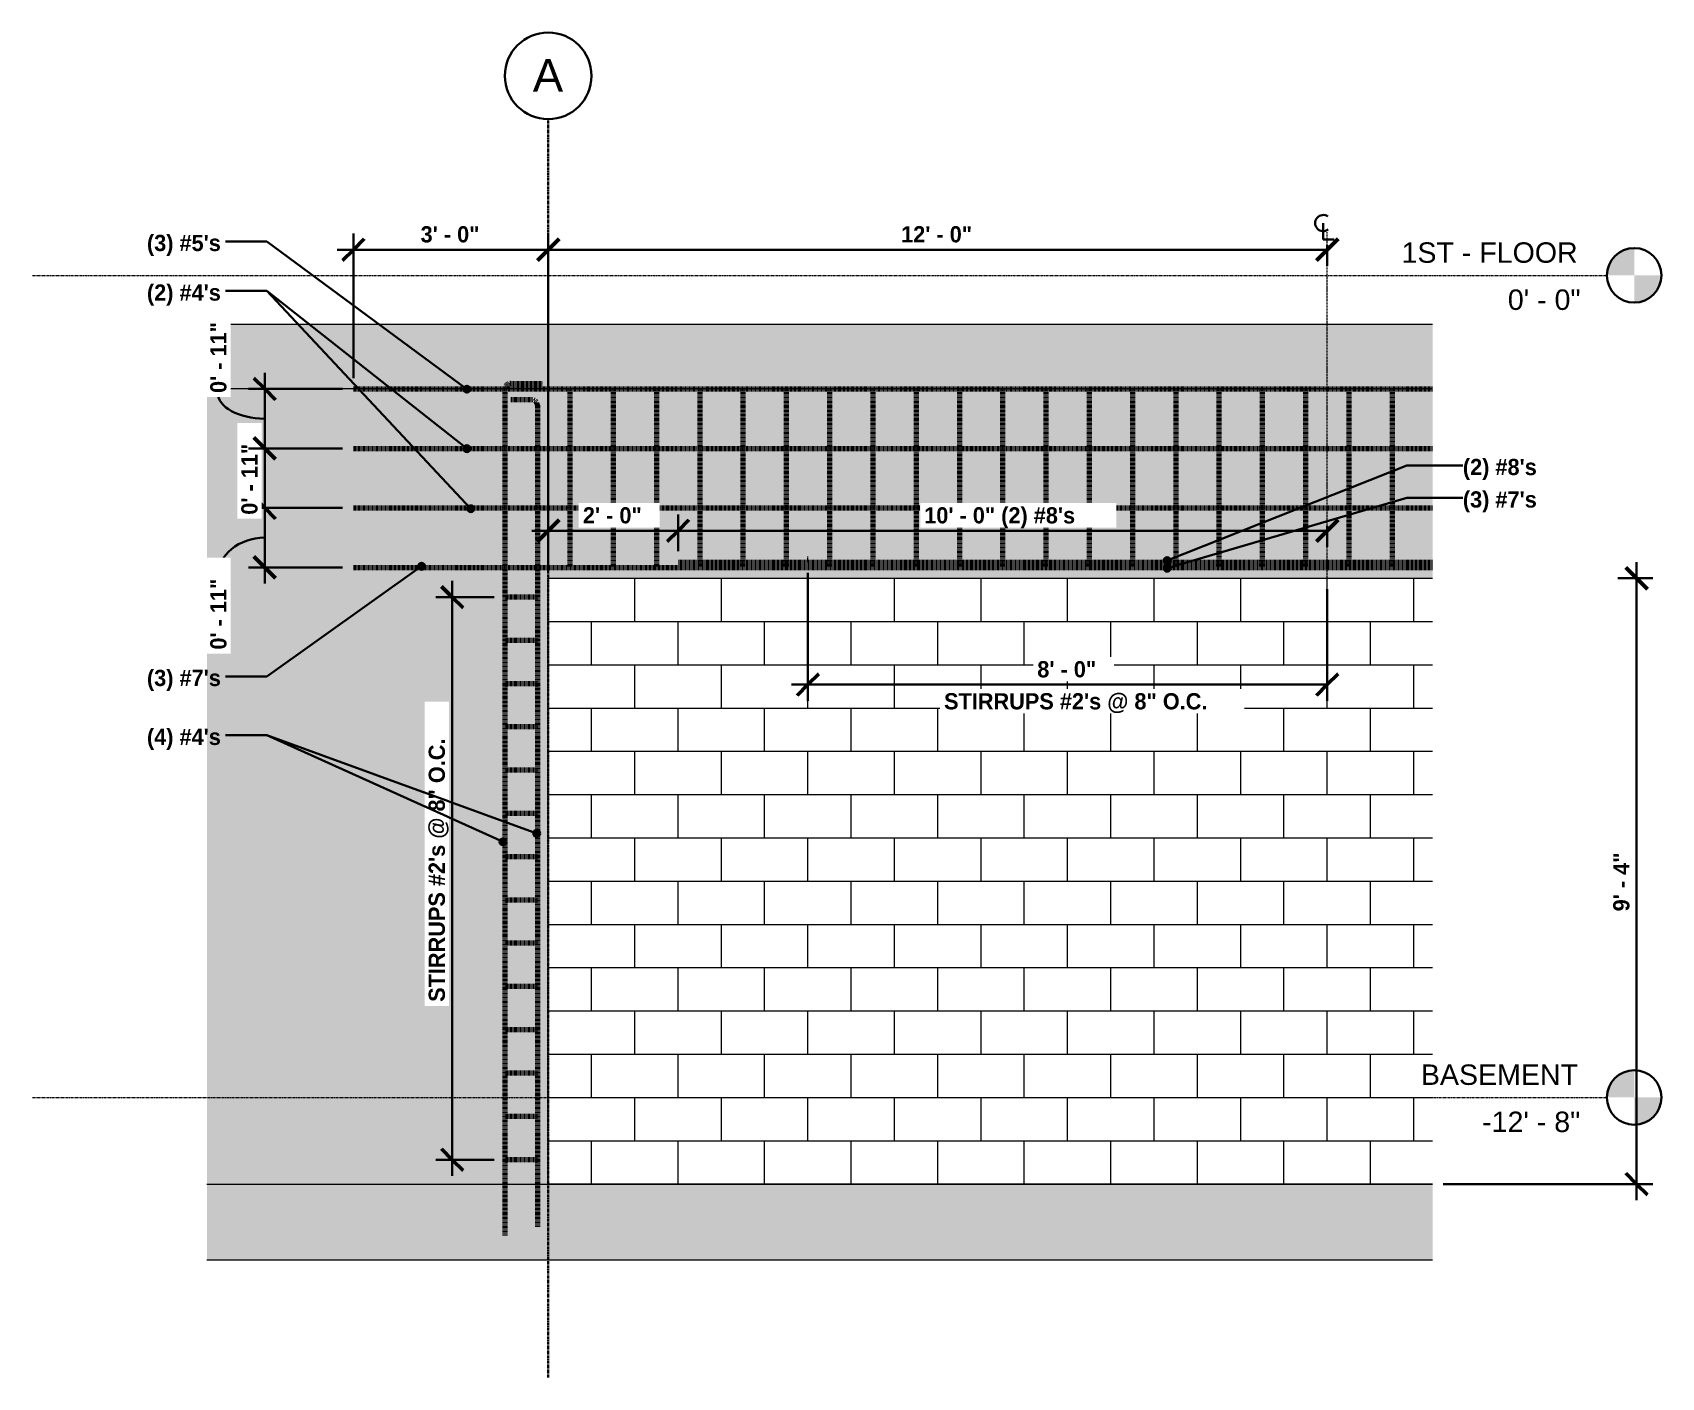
# Model space of a CAD drawing. Header units: inches. Extents: x -11943 to -10128, y -204 to 11732.
# Drawn here: x -11942.5 to -11641.4, y -203.8 to 44.9 of the extents above; entities that cross this region are included whole.
import ezdxf

# ---------------------------------------------------------------- set-up
doc = ezdxf.new("R2010")
doc.units = ezdxf.units.IN
doc.header["$MEASUREMENT"] = 0
for name, pattern in [('Center 1_4_', [0.53125, 0.25, -0.09375, 0.09375, -0.09375]), ('Dash 1_16_', [0.125, 0.0625, -0.0625]), ('Grid Line 1_2_', [0.875, 0.5, -0.125, 0.125, -0.125])]:
    doc.linetypes.add(name, pattern=pattern)
for name, color, linetype, lineweight in [('A-ANNO-DIMS', 211, 'Continuous', 9), ('A-ANNO-DIMS-32', 211, 'Continuous', 9), ('A-ANNO-NOTE', 131, 'Continuous', 30), ('A-DETL', 90, 'Continuous', 9), ('A-DETL-CNTR', 5, 'Center 1_4_', 9), ('A-FLOR-LEVL', 51, 'Continuous', 9), ('A-WALL-PATT', 111, 'Continuous', 18), ('S-FNDN', 32, 'Continuous', 18), ('S-GRID', 1, 'Continuous', 9), ('S-GRID-IDEN', 1, 'Continuous', 30)]:
    doc.layers.add(name, color=color, linetype=linetype, lineweight=lineweight)
doc.styles.add('Arial', font='arial.ttf', dxfattribs={"height": 6})
doc.styles.add('Arial_1', font='arial.ttf', dxfattribs={"height": 3.779528})
doc.styles.add('Century Gothic_B', font='', dxfattribs={"height": 3})
doc.styles.get('Century Gothic_B').set_extended_font_data('Century Gothic', bold=True)
doc.dimstyles.new('OD__1_4__Tol__', dxfattribs={"dimscale": 12, "dimtxt": 3.132505, "dimasz": 0.333333, "dimexe": 0.25, "dimexo": 0.166667, "dimgap": 0.041667, "dimtad": 1, "dimrnd": 0.25, "dimzin": 1, "dimdsep": 46, "dimlunit": 4, "dimtxsty": 'Century Gothic_B', "dimblk1": 'OBLIQUE', "dimblk2": 'OBLIQUE', "dimsah": 1, "dimcen": 0.09, "dimdle": 0.25, "dimazin": 0, "dimtfac": 1, "dimtdec": 4, "dimtix": 1, "dimtmove": 1, "dimatfit": 3, "dimfxl": 1, "dimtvp": 1, "dimtfill": 1, "dimfrac": 2, "dimtolj": 1, "dimtzin": 0, "dimlwd": 30, "dimlwe": 30, "dimarcsym": 2})
doc.dimstyles.new('OD__1_4__Tol___1', dxfattribs={"dimscale": 12, "dimtxt": 3.132505, "dimasz": 0.333333, "dimexe": 0.25, "dimexo": 0.166667, "dimgap": 0.041667, "dimtad": 1, "dimrnd": 0.25, "dimzin": 1, "dimdsep": 46, "dimlunit": 4, "dimtxsty": 'Century Gothic_B', "dimblk1": 'OBLIQUE', "dimblk2": 'OBLIQUE', "dimsah": 1, "dimcen": 0.09, "dimdle": 0.25, "dimazin": 0, "dimtfac": 1, "dimtdec": 4, "dimtix": 1, "dimtmove": 0, "dimatfit": 3, "dimfxl": 1, "dimtvp": 1, "dimtfill": 1, "dimfrac": 2, "dimtolj": 1, "dimtzin": 0, "dimlwd": 30, "dimlwe": 30, "dimarcsym": 2})
pattern_1 = [(50, (-12261.584, 0), (9.180645, -0.80309), [0.96, -10.56]), (355, (-12261.584, 0), (-1.77559, 9.62839), [0.768, -8.448]), (100.451, (-12260.819, -0.067), (7.4051, 8.82464), [0.816, -8.975]), (46.184, (-12261.584, 2.56), (13.66062, -2.1188), [1.44, -15.84]), (96.636, (-12260.446, 2.383), (11.9632, 12.46902), [1.224, -13.462]), (351.184, (-12261.584, 2.56), (11.96333, 12.4688), [1.152, -12.672]), (21, (-12260.304, 1.92), (7.64023, -5.15327), [0.96, -10.56]), (326, (-12260.304, 1.92), (3.11497, 9.282), [0.768, -8.448]), (71.451, (-12259.668, 1.491), (10.75492, 4.12814), [0.816, -8.975]), (37.5, (-12261.584, 0), (0.155151, 4.260964), [0.422, -7.923, 0.422, -8.154, -8.48]), (37.5, (-12261.584, 0), (0.155151, 4.260964), [-16.922, 0.422, -8.058]), (7.5, (-12261.584, 0), (3.366823, 5.04865), [0.422, -4.467, 0.422, -7.731, -3.232]), (7.5, (-12261.584, 0), (3.366823, 5.04865), [-13.043, 0.422, -2.81]), (327.5, (-12264.439, 0), (6.833054, -0.288593), [0.422, -2.778, 0.422, -9.562, -13.248]), (327.5, (-12264.439, 0), (6.833054, -0.288593), [-13.184, 0.422, -12.826]), (317.5, (-12265.719, 0), (7.464926, 1.28143), [0.422, -3.738, 0.422, -6.208, -9.408]), (317.5, (-12265.719, 0), (7.464926, 1.28143), [-10.79, 0.422, -8.986])]

# ---------------------------------------------------------------- blocks, each defined once
blk = doc.blocks.new('Grid - Grid Head - Circle-1738874-DETAIL - REINFORCING AT SOUTH WALL LINTELS')
at = {"layer": 'S-GRID-IDEN'}
for start, end in [(0, 180), (180, 360)]:
    blk.add_arc((-11847.19, 36.89), 8, start, end, dxfattribs=at)
blk = doc.blocks.new('Level - Extremo inicial de nivel - Círculo-11789-DETAIL - REINFORCING AT SOUTH WALL LINTELS')
at = {"layer": 'A-FLOR-LEVL'}
h = blk.add_hatch(color=256, dxfattribs=at)
edge = h.paths.add_edge_path(flags=0)
edge.add_line((-11646.44, -152), (-11651.48, -152))
edge.add_arc((-11646.44, -152), 5.04, 90, 180, ccw=False)
edge.add_line((-11646.44, -146.96), (-11646.44, -152))
h = blk.add_hatch(color=256, dxfattribs=at)
edge = h.paths.add_edge_path(flags=0)
edge.add_line((-11646.44, -157.04), (-11646.44, -152))
edge.add_line((-11646.44, -152), (-11641.4, -152))
edge.add_arc((-11646.44, -152), 5.04, 270, 360, ccw=False)
at = {"layer": 'A-FLOR-LEVL', "lineweight": 30}
blk.add_circle((-11646.44, -152), 5.04, dxfattribs=at)
blk = doc.blocks.new('DIMBLOCK1-DETAIL - REINFORCING AT SOUTH WALL LINTELS')
at = {"layer": 'A-ANNO-DIMS-32', "lineweight": 50}
for p, q in [((-11899.58, -43), (-11901.58, -41)), ((-11899.58, -43), (-11897.58, -45)), ((-11899.58, -54), (-11901.58, -52)), ((-11899.58, -54), (-11897.58, -56))]:
    blk.add_line(p, q, dxfattribs=at)
at = {"layer": 'A-ANNO-DIMS-32', "lineweight": 30}
for p, q in [((-11885.19, -43), (-11902.58, -43)), ((-11899.58, -57), (-11899.58, -43)), ((-11899.58, -43), (-11885.19, -43)), ((-11885.19, -54), (-11902.58, -54)), ((-11899.58, -54), (-11885.19, -54))]:
    blk.add_line(p, q, dxfattribs=at)
blk.add_ellipse((-11899.58, -55.68), major_axis=(-8.7, 0), ratio=0.825625, start_param=4.712389, end_param=6.283185, dxfattribs=at)
at = {"layer": 'A-ANNO-DIMS-32', "color": 0, "lineweight": 30, "insert": (-11909.66, -69.2), "char_height": 3, "width": 16.2294, "attachment_point": 1, "rotation": 90, "line_spacing_factor": 0.984502, "style": 'Century Gothic_B', "bg_fill": 3, "box_fill_scale": 1.25, "bg_fill_color": 256, "bg_fill_true_color": 13158600, "bg_fill_transparency": 0}
blk.add_mtext('0\' - 11"', dxfattribs=at)
blk = doc.blocks.new('_Oblique')
at = {"color": 0, "linetype": 'ByBlock', "lineweight": -2}
blk.add_line((-0.5, -0.5), (0.5, 0.5), dxfattribs=at)
blk = doc.blocks.new('DIMBLOCK2-DETAIL - REINFORCING AT SOUTH WALL LINTELS')
at = {"layer": 'A-ANNO-DIMS-32', "lineweight": 50}
for p, q in [((-11899.58, -32), (-11901.58, -30)), ((-11899.58, -32), (-11897.58, -34)), ((-11899.58, -43), (-11901.58, -41)), ((-11899.58, -43), (-11897.58, -45))]:
    blk.add_line(p, q, dxfattribs=at)
at = {"layer": 'A-ANNO-DIMS-32', "lineweight": 30}
for p, q in [((-11885.19, -32), (-11902.58, -32)), ((-11899.58, -43), (-11899.58, -32)), ((-11899.58, -32), (-11885.19, -32)), ((-11885.19, -43), (-11902.58, -43)), ((-11899.58, -43), (-11885.19, -43))]:
    blk.add_line(p, q, dxfattribs=at)
at = {"layer": 'A-ANNO-DIMS-32', "color": 0, "lineweight": 30, "insert": (-11903.92, -44.26), "char_height": 3, "width": 16.2294, "attachment_point": 1, "rotation": 90, "line_spacing_factor": 0.984502, "style": 'Century Gothic_B', "bg_fill": 3, "box_fill_scale": 1.25, "bg_fill_color": 256, "bg_fill_true_color": 13158600, "bg_fill_transparency": 0}
blk.add_mtext('0\' - 11"', dxfattribs=at)
blk = doc.blocks.new('DIMBLOCK3-DETAIL - REINFORCING AT SOUTH WALL LINTELS')
at = {"layer": 'A-ANNO-DIMS-32', "lineweight": 30}
for p, q in [((-11899.58, -32), (-11899.58, -18)), ((-11885.19, -21), (-11902.58, -21)), ((-11899.58, -21), (-11885.19, -21)), ((-11885.19, -32), (-11902.58, -32)), ((-11899.58, -32), (-11885.19, -32))]:
    blk.add_line(p, q, dxfattribs=at)
at = {"layer": 'A-ANNO-DIMS-32', "lineweight": 50}
for p, q in [((-11899.58, -21), (-11901.58, -19)), ((-11899.58, -21), (-11897.58, -23)), ((-11899.58, -32), (-11901.58, -30)), ((-11899.58, -32), (-11897.58, -34))]:
    blk.add_line(p, q, dxfattribs=at)
at = {"layer": 'A-ANNO-DIMS-32', "lineweight": 30}
blk.add_ellipse((-11899.58, -21.75), major_axis=(8.7, 0), ratio=0.545922, start_param=3.141593, end_param=4.712389, dxfattribs=at)
at = {"layer": 'A-ANNO-DIMS-32', "color": 0, "lineweight": 30, "insert": (-11909.66, -21.75), "char_height": 3, "width": 16.2294, "attachment_point": 1, "rotation": 90, "line_spacing_factor": 0.984502, "style": 'Century Gothic_B', "bg_fill": 3, "box_fill_scale": 1.25, "bg_fill_color": 256, "bg_fill_true_color": 13158600, "bg_fill_transparency": 0}
blk.add_mtext('0\' - 11"', dxfattribs=at)
blk = doc.blocks.new('DIMBLOCK4-DETAIL - REINFORCING AT SOUTH WALL LINTELS')
at = {"layer": 'A-ANNO-DIMS-32', "lineweight": 30}
for p, q in [((-11883.19, -19), (-11883.19, 7.74)), ((-11847.19, -54), (-11847.19, 7.74)), ((-11886.19, 4.74), (-11847.19, 4.74)), ((-11883.19, 4.74), (-11883.19, -19)), ((-11847.19, 4.74), (-11847.19, -54))]:
    blk.add_line(p, q, dxfattribs=at)
at = {"layer": 'A-ANNO-DIMS-32', "lineweight": 50}
for p, q in [((-11883.19, 4.74), (-11881.19, 6.74)), ((-11847.19, 4.74), (-11845.19, 6.74)), ((-11883.19, 4.74), (-11885.19, 2.74)), ((-11847.19, 4.74), (-11849.19, 2.74))]:
    blk.add_line(p, q, dxfattribs=at)
at = {"layer": 'A-ANNO-DIMS-32', "color": 0, "lineweight": 30, "insert": (-11870.78, 9.09), "char_height": 3, "width": 13.425, "attachment_point": 1, "line_spacing_factor": 0.984502, "style": 'Century Gothic_B', "bg_fill": 3, "box_fill_scale": 1.25, "bg_fill_color": 256, "bg_fill_true_color": 13158600, "bg_fill_transparency": 0}
blk.add_mtext('3\' - 0"', dxfattribs=at)
blk = doc.blocks.new('DIMBLOCK5-DETAIL - REINFORCING AT SOUTH WALL LINTELS')
at = {"layer": 'A-ANNO-DIMS-32', "lineweight": 30}
for p, q in [((-11847.19, -54), (-11847.19, 7.74)), ((-11847.19, 4.74), (-11703.19, 4.74)), ((-11847.19, 4.74), (-11847.19, -54)), ((-11703.19, 5.57), (-11703.19, 1.74)), ((-11703.19, 4.74), (-11703.19, 5.57))]:
    blk.add_line(p, q, dxfattribs=at)
at = {"layer": 'A-ANNO-DIMS-32', "lineweight": 50}
for p, q in [((-11847.19, 4.74), (-11845.19, 6.74)), ((-11703.19, 4.74), (-11701.19, 6.74)), ((-11847.19, 4.74), (-11849.19, 2.74)), ((-11703.19, 4.74), (-11705.19, 2.74))]:
    blk.add_line(p, q, dxfattribs=at)
at = {"layer": 'A-ANNO-DIMS-32', "color": 0, "lineweight": 30, "insert": (-11781.95, 9.09), "char_height": 3, "width": 16.2294, "attachment_point": 1, "line_spacing_factor": 0.984502, "style": 'Century Gothic_B', "bg_fill": 3, "box_fill_scale": 1.25, "bg_fill_color": 256, "bg_fill_true_color": 13158600, "bg_fill_transparency": 0}
blk.add_mtext('12\' - 0"', dxfattribs=at)
blk = doc.blocks.new('DIMBLOCK6-DETAIL - REINFORCING AT SOUTH WALL LINTELS')
at = {"layer": 'A-ANNO-DIMS-32', "lineweight": 30}
for p, q in [((-11799.19, -55), (-11799.19, -78.67)), ((-11799.19, -75.67), (-11799.19, -55)), ((-11703.19, -58), (-11703.19, -78.67)), ((-11703.19, -75.67), (-11703.19, -58)), ((-11802.19, -75.67), (-11703.19, -75.67))]:
    blk.add_line(p, q, dxfattribs=at)
at = {"layer": 'A-ANNO-DIMS-32', "lineweight": 50}
for p, q in [((-11799.19, -75.67), (-11797.19, -73.67)), ((-11703.19, -75.67), (-11701.19, -73.67)), ((-11799.19, -75.67), (-11801.19, -77.67)), ((-11703.19, -75.67), (-11705.19, -77.67))]:
    blk.add_line(p, q, dxfattribs=at)
at = {"layer": 'A-ANNO-DIMS-32', "color": 0, "lineweight": 30, "insert": (-11774.01, -77.25), "char_height": 3, "width": 54.7741, "attachment_point": 1, "line_spacing_factor": 0.984502, "style": 'Century Gothic_B', "bg_fill": 3, "box_fill_scale": 1.25, "bg_fill_color": 256, "bg_fill_true_color": 13158600, "bg_fill_transparency": 0}
blk.add_mtext('STIRRUPS #2\'s @ 8" O.C.', dxfattribs=at)
at = {"layer": 'A-ANNO-DIMS-32', "color": 0, "lineweight": 30, "insert": (-11756.78, -71.33), "char_height": 3, "width": 13.425, "attachment_point": 1, "line_spacing_factor": 0.984502, "style": 'Century Gothic_B', "bg_fill": 3, "box_fill_scale": 1.25, "bg_fill_color": 256, "bg_fill_true_color": 13158600, "bg_fill_transparency": 0}
blk.add_mtext('8\' - 0"', dxfattribs=at)
blk = doc.blocks.new('DIMBLOCK7-DETAIL - REINFORCING AT SOUTH WALL LINTELS')
at = {"layer": 'A-ANNO-DIMS-32', "lineweight": 30}
for p, q in [((-11864.94, -56.5), (-11864.94, -166.5)), ((-11857.19, -59.5), (-11867.94, -59.5)), ((-11864.94, -59.5), (-11857.19, -59.5)), ((-11857.19, -163.5), (-11867.94, -163.5)), ((-11864.94, -163.5), (-11857.19, -163.5))]:
    blk.add_line(p, q, dxfattribs=at)
at = {"layer": 'A-ANNO-DIMS-32', "lineweight": 50}
for p, q in [((-11864.94, -59.5), (-11866.94, -57.5)), ((-11864.94, -59.5), (-11862.94, -61.5)), ((-11864.94, -163.5), (-11866.94, -161.5)), ((-11864.94, -163.5), (-11862.94, -165.5))]:
    blk.add_line(p, q, dxfattribs=at)
at = {"layer": 'A-ANNO-DIMS-32', "color": 0, "lineweight": 30, "insert": (-11869.29, -134.32), "char_height": 3, "width": 54.7741, "attachment_point": 1, "rotation": 90, "line_spacing_factor": 0.984502, "style": 'Century Gothic_B', "bg_fill": 3, "box_fill_scale": 1.25, "bg_fill_color": 256, "bg_fill_true_color": 13158600, "bg_fill_transparency": 0}
blk.add_mtext('STIRRUPS #2\'s @ 8" O.C.', dxfattribs=at)
blk = doc.blocks.new('DIMBLOCK8-DETAIL - REINFORCING AT SOUTH WALL LINTELS')
at = {"layer": 'A-ANNO-DIMS-32', "lineweight": 30}
for p, q in [((-11847.19, -54), (-11847.19, -44.21)), ((-11823.19, -51), (-11823.19, -44.21)), ((-11850.19, -47.21), (-11823.19, -47.21)), ((-11847.19, -47.21), (-11847.19, -54)), ((-11823.19, -47.21), (-11823.19, -51))]:
    blk.add_line(p, q, dxfattribs=at)
at = {"layer": 'A-ANNO-DIMS-32', "lineweight": 50}
for p, q in [((-11847.19, -47.21), (-11849.19, -49.21)), ((-11847.19, -47.21), (-11845.19, -45.21)), ((-11823.19, -47.21), (-11825.19, -49.21)), ((-11823.19, -47.21), (-11821.19, -45.21))]:
    blk.add_line(p, q, dxfattribs=at)
at = {"layer": 'A-ANNO-DIMS-32', "color": 0, "lineweight": 30, "insert": (-11840.78, -42.87), "char_height": 3, "width": 13.425, "attachment_point": 1, "line_spacing_factor": 0.984502, "style": 'Century Gothic_B', "bg_fill": 3, "box_fill_scale": 1.25, "bg_fill_color": 256, "bg_fill_true_color": 13158600, "bg_fill_transparency": 0}
blk.add_mtext('2\' - 0"', dxfattribs=at)
blk = doc.blocks.new('DIMBLOCK9-DETAIL - REINFORCING AT SOUTH WALL LINTELS')
at = {"layer": 'A-ANNO-DIMS-32', "lineweight": 30}
for p, q in [((-11823.19, -51), (-11823.19, -44.21)), ((-11823.19, -47.21), (-11703.19, -47.21)), ((-11823.19, -47.21), (-11823.19, -51)), ((-11703.19, -46.39), (-11703.19, -50.21)), ((-11703.19, -47.21), (-11703.19, -46.39))]:
    blk.add_line(p, q, dxfattribs=at)
at = {"layer": 'A-ANNO-DIMS-32', "lineweight": 50}
for p, q in [((-11823.19, -47.21), (-11825.19, -49.21)), ((-11823.19, -47.21), (-11821.19, -45.21)), ((-11703.19, -47.21), (-11705.19, -49.21)), ((-11703.19, -47.21), (-11701.19, -45.21))]:
    blk.add_line(p, q, dxfattribs=at)
at = {"layer": 'A-ANNO-DIMS-32', "color": 0, "lineweight": 30, "insert": (-11777.68, -42.87), "char_height": 3, "width": 34.7857, "attachment_point": 1, "line_spacing_factor": 0.984502, "style": 'Century Gothic_B', "bg_fill": 3, "box_fill_scale": 1.25, "bg_fill_color": 256, "bg_fill_true_color": 13158600, "bg_fill_transparency": 0}
blk.add_mtext('10\' - 0" (2) #8\'s', dxfattribs=at)
blk = doc.blocks.new('DIMBLOCK10-DETAIL - REINFORCING AT SOUTH WALL LINTELS')
at = {"layer": 'A-ANNO-DIMS-32', "lineweight": 50}
for p, q in [((-11645.98, -56), (-11647.98, -54)), ((-11645.98, -56), (-11643.98, -58)), ((-11645.98, -168), (-11647.98, -166)), ((-11645.98, -168), (-11643.98, -170))]:
    blk.add_line(p, q, dxfattribs=at)
at = {"layer": 'A-ANNO-DIMS-32', "lineweight": 30}
for p, q in [((-11645.98, -53), (-11645.98, -171)), ((-11649.48, -56), (-11642.98, -56)), ((-11645.98, -56), (-11649.48, -56)), ((-11645.98, -168), (-11681.73, -168)), ((-11681.48, -168), (-11642.98, -168))]:
    blk.add_line(p, q, dxfattribs=at)
at = {"layer": 'A-ANNO-DIMS-32', "color": 0, "lineweight": 30, "insert": (-11650.32, -117.59), "char_height": 3, "width": 13.425, "attachment_point": 1, "rotation": 90, "line_spacing_factor": 0.984502, "style": 'Century Gothic_B', "bg_fill": 3, "box_fill_scale": 1.25, "bg_fill_color": 256, "bg_fill_true_color": 13158600, "bg_fill_transparency": 0}
blk.add_mtext('9\' - 4"', dxfattribs=at)
blk = doc.blocks.new('Centerline - Centerline 2-1738121-DETAIL - REINFORCING AT SOUTH WALL LINTELS')
at = {"layer": 'A-ANNO-NOTE'}
for p, q in [((-11703.92, 9.62), (-11703.92, 6.62)), ((-11703.92, 6.62), (-11701.87, 6.62))]:
    blk.add_line(p, q, dxfattribs=at)
blk.add_arc((-11703.92, 9.67), 1.5, 55.7755, 308.0372, dxfattribs=at)

msp = doc.modelspace()

# ---------------------------------------------------------------- hatches: boundary and pattern name
at = {"layer": 'A-ANNO-NOTE'}
h = msp.add_hatch(color=256, dxfattribs=at)
edge = h.paths.add_edge_path(flags=0)
edge.add_arc((-11849.31324, -103.17307), 0.625, 0, 360)
at = {"layer": 'A-WALL-PATT', "lineweight": 9}
h = msp.add_hatch(dxfattribs=at)
h.set_pattern_fill('FP_1', color=256, style=0, pattern_type=2)
h.set_pattern_definition(pattern_1)
h.paths.add_polyline_path([(-11847.1894, -168), (-11847.1894, -56), (-11683.70783, -56), (-11683.70783, -21), (-11910.28127, -21), (-11910.28127, -168)], flags=0)
h = msp.add_hatch(dxfattribs=at)
h.set_pattern_fill('FP_2', color=256, style=0, pattern_type=2)
h.set_pattern_definition([(0, (-11559.189, -176), (0, 8), []), (90, (-11559.189, -176), (-8, 8), [8, -8])])
h.paths.add_polyline_path([(-11683.70783, -168), (-11683.70783, -56), (-11847.1894, -56), (-11847.1894, -168)], flags=0)
at = {"layer": 'S-FNDN'}
msp.add_hatch(color=256, dxfattribs=at).paths.add_polyline_path([(-11847.1894, -21), (-11683.70783, -21), (-11683.70783, -9), (-11910.28127, -9), (-11910.28127, -21)], flags=0)
at = {"layer": 'S-FNDN', "lineweight": 9}
h = msp.add_hatch(dxfattribs=at)
h.set_pattern_fill('FP_1', color=256, style=0, pattern_type=2)
h.set_pattern_definition(pattern_1)
h.paths.add_polyline_path([(-11683.70783, -182), (-11683.70783, -168), (-11910.28127, -168), (-11910.28127, -182)], flags=0)

# ---------------------------------------------------------------- linework, layer by layer
at = {"layer": 'A-ANNO-NOTE'}
for p, q in [((-11899.17823, 6.27508), (-11906.8648, 6.27508)), ((-11899.17823, -2.88843), (-11906.8648, -2.88843)), ((-11899.17823, -2.88843), (-11906.8648, -2.88843)), ((-11688.49431, -35.14819), (-11678.1058, -35.14819)), ((-11688.49431, -41.14819), (-11678.1058, -41.14819)), ((-11899.17823, -74.14588), (-11906.8648, -74.14588)), ((-11899.17823, -85.04161), (-11906.8648, -85.04161)), ((-11899.17823, -85.04161), (-11906.8648, -85.04161))]:
    msp.add_line(p, q, dxfattribs=at)
msp.add_circle((-11849.31324, -103.17307), 0.625, dxfattribs=at)
at = {"layer": 'A-DETL', "linetype": 'Dash 1_16_', "lineweight": 70}
for p, q in [((-11883.1894, -21), (-11683.70783, -21)), ((-11855.1894, -21), (-11855.1894, -177.5)), ((-11854.1894, -20), (-11848.1894, -20)), ((-11843.1894, -21), (-11843.1894, -54)), ((-11835.1894, -21), (-11835.1894, -54)), ((-11827.1894, -21), (-11827.1894, -54)), ((-11819.1894, -21), (-11819.1894, -54)), ((-11811.1894, -21), (-11811.1894, -54)), ((-11803.1894, -21), (-11803.1894, -54)), ((-11795.1894, -21), (-11795.1894, -54)), ((-11787.1894, -21), (-11787.1894, -54)), ((-11779.1894, -21), (-11779.1894, -54)), ((-11771.1894, -21), (-11771.1894, -54)), ((-11763.1894, -21), (-11763.1894, -54)), ((-11755.1894, -21), (-11755.1894, -54)), ((-11747.1894, -21), (-11747.1894, -54)), ((-11739.1894, -21), (-11739.1894, -54)), ((-11731.1894, -21), (-11731.1894, -54)), ((-11723.1894, -21), (-11723.1894, -54)), ((-11715.1894, -21), (-11715.1894, -54)), ((-11707.1894, -21), (-11707.1894, -54)), ((-11699.1894, -21), (-11699.1894, -54)), ((-11691.1894, -21), (-11691.1894, -54)), ((-11850.1894, -23), (-11854.1894, -23)), ((-11849.1894, -24), (-11849.1894, -176)), ((-11883.1894, -32), (-11683.70783, -32)), ((-11883.1894, -43), (-11683.70783, -43)), ((-11883.1894, -54), (-11683.70783, -54)), ((-11823.1894, -53), (-11683.70783, -53)), ((-11849.1894, -59.5), (-11855.1894, -59.5)), ((-11849.1894, -67.5), (-11855.1894, -67.5)), ((-11849.1894, -75.5), (-11855.1894, -75.5)), ((-11849.1894, -83.5), (-11855.1894, -83.5)), ((-11849.1894, -91.5), (-11855.1894, -91.5)), ((-11849.1894, -99.5), (-11855.1894, -99.5)), ((-11849.1894, -107.5), (-11855.1894, -107.5)), ((-11849.1894, -115.5), (-11855.1894, -115.5)), ((-11849.1894, -123.5), (-11855.1894, -123.5)), ((-11849.1894, -131.5), (-11855.1894, -131.5)), ((-11849.1894, -139.5), (-11855.1894, -139.5)), ((-11849.1894, -147.5), (-11855.1894, -147.5)), ((-11849.1894, -155.5), (-11855.1894, -155.5)), ((-11849.1894, -163.5), (-11855.1894, -163.5))]:
    msp.add_line(p, q, dxfattribs=at)
for centre, start, end in [((-11854.1894, -21), 90, 180), ((-11850.1894, -24), 0, 90)]:
    msp.add_arc(centre, 1, start, end, dxfattribs=at)
at = {"layer": 'A-DETL-CNTR'}
for p, q in [((-11703.1894, -56), (-11703.1894, 8)), ((-11799.1894, -53), (-11799.1894, -52))]:
    msp.add_line(p, q, dxfattribs=at)
at = {"layer": 'A-FLOR-LEVL', "linetype": 'Grid Line 1_2_'}
for p, q in [((-11942.50814, 0), (-11651.48334, 0)), ((-11942.50814, -152), (-11651.48334, -152))]:
    msp.add_line(p, q, dxfattribs=at)
at = {"layer": 'S-FNDN'}
for p, q in [((-11910.28127, -9), (-11683.70783, -9)), ((-11683.70783, -21), (-11910.28127, -21)), ((-11847.1894, -168), (-11847.1894, -56)), ((-11847.1894, -56), (-11683.70783, -56))]:
    msp.add_line(p, q, dxfattribs=at)
at = {"layer": 'S-FNDN', "color": 253}
for p, q in [((-11910.28127, -168), (-11683.70783, -168)), ((-11910.28127, -182), (-11683.70783, -182))]:
    msp.add_line(p, q, dxfattribs=at)
at = {"layer": 'S-GRID', "linetype": 'Grid Line 1_2_', "lineweight": 30}
msp.add_line((-11847.1894, -203.76101), (-11847.1894, 28.8865), dxfattribs=at)

# ---------------------------------------------------------------- block references
at = {"layer": 'A-FLOR-LEVL', "lineweight": 30}
for p in [(0, 152), (0, 0)]:
    msp.add_blockref('Level - Extremo inicial de nivel - Círculo-11789-DETAIL - REINFORCING AT SOUTH WALL LINTELS', p, dxfattribs=at)
at = {"layer": 'S-GRID-IDEN'}
msp.add_blockref('Grid - Grid Head - Circle-1738874-DETAIL - REINFORCING AT SOUTH WALL LINTELS', (0, 0), dxfattribs=at)

# ---------------------------------------------------------------- texts
at = {"layer": 'A-ANNO-NOTE', "lineweight": 9, "char_height": 3, "width": 17.574, "attachment_point": 1, "style": 'Century Gothic_B'}
for s, insert in [("(3) #5's", (-11921.36558, 7.48902)), ("(2) #8's", (-11678.1058, -33.93425)), ("(3) #7's", (-11678.1058, -39.93425)), ("(3) #7's", (-11921.36558, -72.93195)), ("(4) #4's", (-11921.36558, -83.82767))]:
    msp.add_mtext(s, dxfattribs=dict(at, insert=insert))
at = {"layer": 'A-FLOR-LEVL', "attachment_point": 1, "style": 'Arial_1'}
for s, insert, char_height, width in [('1ST - FLOOR', (-11689.44549, 6.1025), 3.7795276, 40.097), ('0\' - 0"', (-11669.79481, -2.61348), 3.779528, 16.564), ('BASEMENT', (-11685.86754, -145.8975), 3.779528, 35.754), ('-12\' - 8"', (-11674.54442, -154.61348), 3.779528, 22.321)]:
    msp.add_mtext(s, dxfattribs=dict(at, insert=insert, char_height=char_height, width=width))
at = {"layer": 'S-GRID-IDEN', "lineweight": 9, "insert": (-11850.02558, 39.98248), "char_height": 6, "width": 6.767, "attachment_point": 1, "style": 'Arial'}
msp.add_mtext('A', dxfattribs=at)

# ---------------------------------------------------------------- next in the draw order: dimensions: what is measured, and where the dimension line sits
at = {"layer": 'A-ANNO-DIMS', "lineweight": 30}
dim = msp.add_linear_dim(base=(-11899.57736, -43), p1=(-11883.1894, -54), p2=(-11883.1894, -43), angle=90, dimstyle='OD__1_4__Tol__', override={"dimpost": '<>', "dimfxl": 11}, dxfattribs=at)
dim.commit()
dim.dimension.update_dxf_attribs({"geometry": 'DIMBLOCK1-DETAIL - REINFORCING AT SOUTH WALL LINTELS', "text_midpoint": (-11907.65822, -61.09012), "dimtype": 160, "text_rotation": 90})
dim = msp.add_linear_dim(base=(-11645.97706, -168), p1=(-11651.48334, -56), p2=(-11683.48334, -168), angle=90, dimstyle='OD__1_4__Tol___1', override={"dimpost": '<>', "dimfxl": 116.481758}, dxfattribs=at)
dim.commit()
dim.dimension.update_dxf_attribs({"geometry": 'DIMBLOCK10-DETAIL - REINFORCING AT SOUTH WALL LINTELS', "text_midpoint": (-11648.05252, -112)})

# ---------------------------------------------------------------- next in the draw order: dimensions: what is measured, and where the dimension line sits
dim = msp.add_linear_dim(base=(-11899.57736, -32), p1=(-11883.1894, -43), p2=(-11883.1894, -32), angle=90, dimstyle='OD__1_4__Tol___1', override={"dimpost": '<>', "dimfxl": 11}, dxfattribs=at)
dim.commit()
dim.dimension.update_dxf_attribs({"geometry": 'DIMBLOCK2-DETAIL - REINFORCING AT SOUTH WALL LINTELS', "text_midpoint": (-11901.65282, -37.5)})

# ---------------------------------------------------------------- next in the draw order: dimensions: what is measured, and where the dimension line sits
dim = msp.add_linear_dim(base=(-11899.57736, -21), p1=(-11883.1894, -32), p2=(-11883.1894, -21), angle=90, dimstyle='OD__1_4__Tol__', override={"dimpost": '<>', "dimfxl": 11}, dxfattribs=at)
dim.commit()
dim.dimension.update_dxf_attribs({"geometry": 'DIMBLOCK3-DETAIL - REINFORCING AT SOUTH WALL LINTELS', "text_midpoint": (-11907.65822, -13.63753), "dimtype": 160, "text_rotation": 90})

# ---------------------------------------------------------------- next in the draw order: texts
at = {"layer": 'A-ANNO-NOTE', "lineweight": 9, "insert": (-11921.36558, -1.67449), "char_height": 3, "width": 17.574, "attachment_point": 1, "style": 'Century Gothic_B'}
msp.add_mtext("(2) #4's", dxfattribs=at)

# ---------------------------------------------------------------- next in the draw order: dimensions: what is measured, and where the dimension line sits
at = {"layer": 'A-ANNO-DIMS', "lineweight": 30}
dim = msp.add_linear_dim(base=(-11847.1894, 4.74431), p1=(-11883.1894, -21), p2=(-11847.1894, -56), dimstyle='OD__1_4__Tol___1', override={"dimpost": '<>', "dimfxl": 50.209561}, dxfattribs=at)
dim.commit()
dim.dimension.update_dxf_attribs({"geometry": 'DIMBLOCK4-DETAIL - REINFORCING AT SOUTH WALL LINTELS', "text_midpoint": (-11865.1894, 6.81977)})

# ---------------------------------------------------------------- next in the draw order: hatches: boundary and pattern name
at = {"layer": 'A-ANNO-NOTE'}
h = msp.add_hatch(color=256, dxfattribs=at)
edge = h.paths.add_edge_path(flags=0)
edge.add_arc((-11862.22016, -21.03563), 0.625, 0, 360)
h = msp.add_hatch(color=256, dxfattribs=at)
edge = h.paths.add_edge_path(flags=0)
edge.add_arc((-11862.22016, -32.03628), 0.625, 0, 360)
h = msp.add_hatch(color=256, dxfattribs=at)
edge = h.paths.add_edge_path(flags=0)
edge.add_arc((-11861.489, -43.15656), 0.625, 0, 360)
h = msp.add_hatch(color=256, dxfattribs=at)
edge = h.paths.add_edge_path(flags=0)
edge.add_arc((-11870.59414, -53.79417), 0.625, 0, 360)

# ---------------------------------------------------------------- next in the draw order: linework, layer by layer
for p, q in [((-11862.22016, -21.03563), (-11899.17823, 6.27508)), ((-11861.489, -43.15656), (-11899.17823, -2.88843)), ((-11862.22016, -32.03628), (-11899.17823, -2.88843))]:
    msp.add_line(p, q, dxfattribs=at)
for centre in [(-11862.22016, -21.03563), (-11862.22016, -32.03628), (-11861.489, -43.15656), (-11870.59414, -53.79417)]:
    msp.add_circle(centre, 0.625, dxfattribs=at)

# ---------------------------------------------------------------- next in the draw order: dimensions: what is measured, and where the dimension line sits
at = {"layer": 'A-ANNO-DIMS', "lineweight": 30}
dim = msp.add_linear_dim(base=(-11703.1894, 4.74431), p1=(-11847.1894, -56), p2=(-11703.1894, 7.57274), dimstyle='OD__1_4__Tol___1', override={"dimpost": '<>', "dimfxl": 157.408682}, dxfattribs=at)
dim.commit()
dim.dimension.update_dxf_attribs({"geometry": 'DIMBLOCK5-DETAIL - REINFORCING AT SOUTH WALL LINTELS', "text_midpoint": (-11775.1894, 6.81977)})
dim = msp.add_linear_dim(base=(-11864.94103, -163.5), p1=(-11855.1894, -59.5), p2=(-11855.1894, -163.5), angle=90, text='STIRRUPS #2\'s @ 8" O.C.', dimstyle='OD__1_4__Tol___1', override={"dimpost": '<>', "dimfxl": 104}, dxfattribs=at)
dim.commit()
dim.dimension.update_dxf_attribs({"geometry": 'DIMBLOCK7-DETAIL - REINFORCING AT SOUTH WALL LINTELS', "text_midpoint": (-11867.04912, -111.5)})

# ---------------------------------------------------------------- next in the draw order: hatches: boundary and pattern name
at = {"layer": 'A-ANNO-NOTE'}
h = msp.add_hatch(color=256, dxfattribs=at)
edge = h.paths.add_edge_path(flags=0)
edge.add_arc((-11855.5382, -104.73271), 0.625, 0, 360)

# ---------------------------------------------------------------- next in the draw order: linework, layer by layer
for p, q in [((-11870.59414, -53.79417), (-11899.17823, -74.14588)), ((-11849.31324, -103.17307), (-11899.17823, -85.04161)), ((-11855.5382, -104.73271), (-11899.17823, -85.04161))]:
    msp.add_line(p, q, dxfattribs=at)
msp.add_circle((-11855.5382, -104.73271), 0.625, dxfattribs=at)

# ---------------------------------------------------------------- next in the draw order: block references
msp.add_blockref('Centerline - Centerline 2-1738121-DETAIL - REINFORCING AT SOUTH WALL LINTELS', (0, 0), dxfattribs=at)

# ---------------------------------------------------------------- next in the draw order: dimensions: what is measured, and where the dimension line sits
at = {"layer": 'A-ANNO-DIMS', "lineweight": 30}
dim = msp.add_linear_dim(base=(-11823.1894, -47.21474), p1=(-11847.1894, -56), p2=(-11823.1894, -53), dimstyle='OD__1_4__Tol___1', override={"dimpost": '<>', "dimfxl": 24.186773}, dxfattribs=at)
dim.commit()
dim.dimension.update_dxf_attribs({"geometry": 'DIMBLOCK8-DETAIL - REINFORCING AT SOUTH WALL LINTELS', "text_midpoint": (-11835.1894, -45.13928)})
dim = msp.add_linear_dim(base=(-11703.1894, -75.67062), p1=(-11799.1894, -53), p2=(-11703.1894, -56), text='<>\\XSTIRRUPS #2\'s @ 8" O.C.', dimstyle='OD__1_4__Tol___1', override={"dimpost": '<>', "dimfxl": 96.046864}, dxfattribs=at)
dim.commit()
dim.dimension.update_dxf_attribs({"geometry": 'DIMBLOCK6-DETAIL - REINFORCING AT SOUTH WALL LINTELS', "text_midpoint": (-11751.1894, -75.67062)})

# ---------------------------------------------------------------- next in the draw order: hatches: boundary and pattern name
at = {"layer": 'A-ANNO-NOTE'}
h = msp.add_hatch(color=256, dxfattribs=at)
edge = h.paths.add_edge_path(flags=0)
edge.add_arc((-11732.78254, -52.74168), 0.625, 0, 360)
h = msp.add_hatch(color=256, dxfattribs=at)
edge = h.paths.add_edge_path(flags=0)
edge.add_arc((-11732.78254, -54.15596), 0.625, 0, 360)

# ---------------------------------------------------------------- next in the draw order: linework, layer by layer
for p, q in [((-11732.78254, -52.74168), (-11688.49431, -35.14819)), ((-11732.78254, -54.15596), (-11688.49431, -41.14819))]:
    msp.add_line(p, q, dxfattribs=at)
for centre in [(-11732.78254, -52.74168), (-11732.78254, -54.15596)]:
    msp.add_circle(centre, 0.625, dxfattribs=at)

# ---------------------------------------------------------------- next in the draw order: dimensions: what is measured, and where the dimension line sits
at = {"layer": 'A-ANNO-DIMS', "lineweight": 30}
dim = msp.add_linear_dim(base=(-11703.1894, -47.21474), p1=(-11823.1894, -53), p2=(-11703.1894, -44.38631), dimstyle='OD__1_4__Tol___1', override={"dimpost": "<>(2) #8's", "dimfxl": 120.308751}, dxfattribs=at)
dim.commit()
dim.dimension.update_dxf_attribs({"geometry": 'DIMBLOCK9-DETAIL - REINFORCING AT SOUTH WALL LINTELS', "text_midpoint": (-11763.1894, -44.71406)})

doc.saveas('drawing.dxf')
